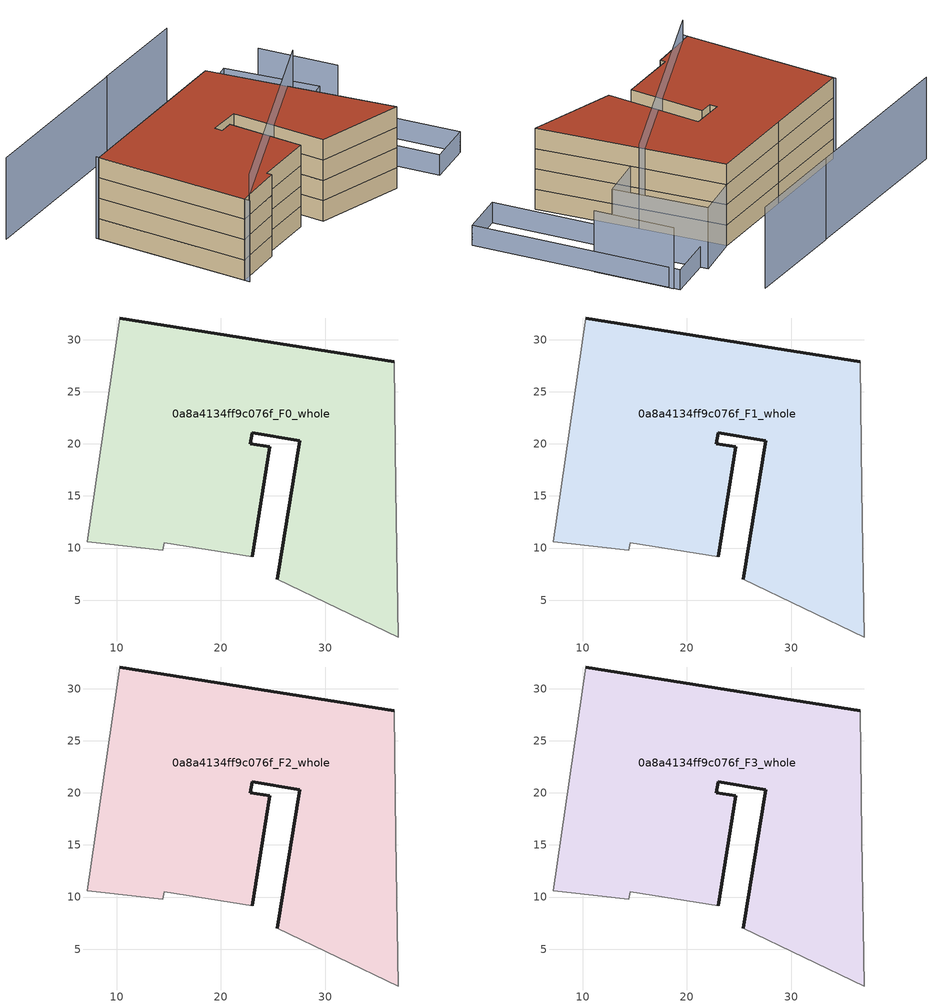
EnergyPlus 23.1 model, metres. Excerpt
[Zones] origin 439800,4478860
0a8a4134ff9c076f_F0_whole
 floor ground (EU_floor_Construction): 36.63,27.9 36.79,15.75 37.01,1.47 25.43,7.03 27.54,20.32 23,21.08 22.82,20.02 24.7,19.71 23.01,9.16 14.56,10.5 14.43,9.77 8.47,10.45 7.17,10.59 10.31,32.09 23.89,29.92 z0
 wall outside (EU_wall_Construction): 36.63,27.9 23.89,29.92 10.31,32.09 / 23.01,9.16 24.7,19.71 22.82,20.02 23,21.08 27.54,20.32 25.43,7.03 z0:3
 wall adiabatic (EU_wall_Construction): 10.31,32.09 7.17,10.59 8.47,10.45 14.43,9.77 14.56,10.5 23.01,9.16 / 25.43,7.03 37.01,1.47 36.79,15.75 36.63,27.9 z0:3
0a8a4134ff9c076f_F1_whole
 floor to 0a8a4134ff9c076f_F0_whole (EU_floor_Construction): 36.63,27.9 36.79,15.75 37.01,1.47 25.43,7.03 27.54,20.32 23,21.08 22.82,20.02 24.7,19.71 23.01,9.16 14.56,10.5 14.43,9.77 8.47,10.45 7.17,10.59 10.31,32.09 23.89,29.92 z3
 wall outside (EU_wall_Construction): 36.63,27.9 23.89,29.92 10.31,32.09 / 23.01,9.16 24.7,19.71 22.82,20.02 23,21.08 27.54,20.32 25.43,7.03 z3:6
 wall adiabatic (EU_wall_Construction): 10.31,32.09 7.17,10.59 8.47,10.45 14.43,9.77 14.56,10.5 23.01,9.16 / 25.43,7.03 37.01,1.47 36.79,15.75 36.63,27.9 z3:6
0a8a4134ff9c076f_F2_whole
 floor to 0a8a4134ff9c076f_F1_whole (EU_floor_Construction): 36.63,27.9 36.79,15.75 37.01,1.47 25.43,7.03 27.54,20.32 23,21.08 22.82,20.02 24.7,19.71 23.01,9.16 14.56,10.5 14.43,9.77 8.47,10.45 7.17,10.59 10.31,32.09 23.89,29.92 z6
 wall outside (EU_wall_Construction): 36.63,27.9 23.89,29.92 10.31,32.09 / 23.01,9.16 24.7,19.71 22.82,20.02 23,21.08 27.54,20.32 25.43,7.03 z6:9
 wall adiabatic (EU_wall_Construction): 10.31,32.09 7.17,10.59 8.47,10.45 14.43,9.77 14.56,10.5 23.01,9.16 / 25.43,7.03 37.01,1.47 36.79,15.75 36.63,27.9 z6:9
0a8a4134ff9c076f_F3_whole
 floor to 0a8a4134ff9c076f_F2_whole (EU_floor_Construction): 36.63,27.9 36.79,15.75 37.01,1.47 25.43,7.03 27.54,20.32 23,21.08 22.82,20.02 24.7,19.71 23.01,9.16 14.56,10.5 14.43,9.77 8.47,10.45 7.17,10.59 10.31,32.09 23.89,29.92 z9
 wall outside (EU_wall_Construction): 36.63,27.9 23.89,29.92 10.31,32.09 / 23.01,9.16 24.7,19.71 22.82,20.02 23,21.08 27.54,20.32 25.43,7.03 z9:12
 wall adiabatic (EU_wall_Construction): 10.31,32.09 7.17,10.59 8.47,10.45 14.43,9.77 14.56,10.5 23.01,9.16 / 25.43,7.03 37.01,1.47 36.79,15.75 36.63,27.9 z9:12
 roof outside (EU_roof_Construction): 37.01,1.47 36.79,15.75 36.63,27.9 23.89,29.92 10.31,32.09 7.17,10.59 8.47,10.45 14.43,9.77 14.56,10.5 23.01,9.16 24.7,19.71 22.82,20.02 23,21.08 27.54,20.32 25.43,7.03 z12
shading: 8.47,10.45 40.84,17.46 z0:15; 49.69,26.69 48.84,-2.53 / 48.84,-2.53 42.27,-2.33 / 42.27,-2.33 43.12,26.88 / 43.12,26.88 49.69,26.69 z0:3; 49.34,14.65 49.67,25.79 / 43.17,27.96 43.29,14.68 / 43.29,14.68 36.76,14.62 / 36.76,14.62 36.63,27.9 / 36.63,27.9 43.17,27.96 z0:9; 10.36,32.46 7.06,9.84 / 30.47,39.11 5.76,43.13 / 45.2,36.72 30.38,39.13 z0:12
[Building]
EU S2 Campaign: North Axis=0; Terrain=City; Solar Distribution=FullExterior
[Site:Location]
Madrid: Latitude=40.5; Longitude=-3.5; Time Zone=1; Elevation=609
[SizingPeriod:WeatherFileDays]
AnnualSizingPeriod: Begin Month=1; Begin Day of Month=1; End Month=12; End Day of Month=31; Day of Week for Start Day=Monday; Use Weather File Daylight Saving Period=No; Use Weather File Rain and Snow Indicators=No
[MATERIAL]
EU_InternalMass_Material: Roughness=MediumRough; Thickness=0.1; Conductivity=1; Density=1800; Specific Heat=900; Thermal Absorptance=0.9; Solar Absorptance=0.7; Visible Absorptance=0.7
[MATERIAL:NOMASS] Roughness=MediumRough; Thermal Absorptance=0.9; Solar Absorptance=0.7; Visible Absorptance=0.7
Name | Thermal Resistance
EU_wall_NoMass | 0.609216
EU_roof_NoMass | 0.513268
EU_floor_NoMass | 0.568163
[CONSTRUCTION]
EU_wall_Construction: EU_wall_NoMass
EU_roof_Construction: EU_roof_NoMass
EU_floor_Construction: EU_floor_NoMass
EU_InternalMass_Construction: EU_InternalMass_Material
[ZONE] Type=1; Multiplier=1; Ceiling Height=autocalculate; Volume=1795.11; Floor Area=autocalculate; Part of Total Floor Area=Yes
0a8a4134ff9c076f_F0_whole; 0a8a4134ff9c076f_F1_whole; 0a8a4134ff9c076f_F2_whole; 0a8a4134ff9c076f_F3_whole
[INTERNALMASS] Construction=EU_InternalMass_Construction; Surface Area=598.371
Name | Zone or ZoneList
0a8a4134ff9c076f_F0_whole_EU_InternalMass | 0a8a4134ff9c076f_F0_whole
0a8a4134ff9c076f_F1_whole_EU_InternalMass | 0a8a4134ff9c076f_F1_whole
0a8a4134ff9c076f_F2_whole_EU_InternalMass | 0a8a4134ff9c076f_F2_whole
0a8a4134ff9c076f_F3_whole_EU_InternalMass | 0a8a4134ff9c076f_F3_whole
[OTHEREQUIPMENT] Fuel Type=Electricity; Design Level Calculation Method=Watts/Area; Power per Zone Floor Area=1; Fraction Latent=0; Fraction Radiant=0; Fraction Lost=0; Carbon Dioxide Generation Rate=0; EndUse Subcategory=EU_Step8_InternalGains
Name | Zone or ZoneList or Space or SpaceList | Schedule
EU_Step8_InternalGain_0a8a4134ff9c076f_F0_whole_f000 | 0a8a4134ff9c076f_F0_whole | EU_Step8_GainSchedule_0a8a4134ff9c076f_F0_whole_f000
EU_Step8_InternalGain_0a8a4134ff9c076f_F1_whole_f000 | 0a8a4134ff9c076f_F1_whole | EU_Step8_GainSchedule_0a8a4134ff9c076f_F1_whole_f000
EU_Step8_InternalGain_0a8a4134ff9c076f_F2_whole_f000 | 0a8a4134ff9c076f_F2_whole | EU_Step8_GainSchedule_0a8a4134ff9c076f_F2_whole_f000
EU_Step8_InternalGain_0a8a4134ff9c076f_F3_whole_f000 | 0a8a4134ff9c076f_F3_whole | EU_Step8_GainSchedule_0a8a4134ff9c076f_F3_whole_f000
[ZONEVENTILATION:DESIGNFLOWRATE] Schedule=EU_AlwaysOn; Design Flow Rate Calculation Method=AirChanges/Hour; Air Changes per Hour=0.752966; Ventilation Type=Natural; Fan Pressure Rise=0; Fan Total Efficiency=1; Constant Term Coefficient=1; Temperature Term Coefficient=0; Velocity Term Coefficient=0; Velocity Squared Term Coefficient=0; Minimum Indoor Temperature=-100; Maximum Indoor Temperature=100; Delta Temperature=-100; Minimum Outdoor Temperature=-100; Maximum Outdoor Temperature=100; Maximum Wind Speed=40
Name | Zone or ZoneList or Space or SpaceList
EU_ConstantAir_0a8a4134ff9c076f_F0_whole | 0a8a4134ff9c076f_F0_whole
EU_ConstantAir_0a8a4134ff9c076f_F1_whole | 0a8a4134ff9c076f_F1_whole
EU_ConstantAir_0a8a4134ff9c076f_F2_whole | 0a8a4134ff9c076f_F2_whole
EU_ConstantAir_0a8a4134ff9c076f_F3_whole | 0a8a4134ff9c076f_F3_whole
[HVACTEMPLATE:THERMOSTAT] Constant Heating Setpoint=20; Constant Cooling Setpoint=50
EU_HeatOnly_0a8a4134ff9c076f_F0_whole; EU_HeatOnly_0a8a4134ff9c076f_F1_whole; EU_HeatOnly_0a8a4134ff9c076f_F2_whole; EU_HeatOnly_0a8a4134ff9c076f_F3_whole
[HVACTEMPLATE:ZONE:IDEALLOADSAIRSYSTEM] System Availability Schedule=EU_AlwaysOn; Maximum Heating Supply Air Temperature=50; Minimum Cooling Supply Air Temperature=13; Maximum Heating Supply Air Humidity Ratio=0.0156; Minimum Cooling Supply Air Humidity Ratio=0.0077; Heating Limit=NoLimit; Cooling Limit=NoLimit; Heating Availability Schedule=EU_AlwaysOn; Cooling Availability Schedule=EU_CoolingOff; Dehumidification Control Type=ConstantSensibleHeatRatio; Cooling Sensible Heat Ratio=0.7; Dehumidification Setpoint=60; Humidification Control Type=None; Humidification Setpoint=30; Outdoor Air Method=None; Outdoor Air Flow Rate per Person=0.00944; Outdoor Air Flow Rate per Zone Floor Area=0; Outdoor Air Flow Rate per Zone=0; Demand Controlled Ventilation Type=None; Outdoor Air Economizer Type=NoEconomizer; Heat Recovery Type=None; Sensible Heat Recovery Effectiveness=0.7; Latent Heat Recovery Effectiveness=0.65
Name | Template Thermostat
0a8a4134ff9c076f_F0_whole | EU_HeatOnly_0a8a4134ff9c076f_F0_whole
0a8a4134ff9c076f_F1_whole | EU_HeatOnly_0a8a4134ff9c076f_F1_whole
0a8a4134ff9c076f_F2_whole | EU_HeatOnly_0a8a4134ff9c076f_F2_whole
0a8a4134ff9c076f_F3_whole | EU_HeatOnly_0a8a4134ff9c076f_F3_whole
[SIZING:ZONE] Zone Cooling Design Supply Air Temperature Input Method=SupplyAirTemperature; Zone Cooling Design Supply Air Temperature=13; Zone Heating Design Supply Air Temperature Input Method=SupplyAirTemperature; Zone Heating Design Supply Air Temperature=50; Zone Cooling Design Supply Air Humidity Ratio=0.008; Zone Heating Design Supply Air Humidity Ratio=0.008; Cooling Design Air Flow Method=DesignDay; Cooling Design Air Flow Rate=0; Cooling Minimum Air Flow per Zone Floor Area=0.000762; Cooling Minimum Air Flow=0; Cooling Minimum Air Flow Fraction=0.2; Heating Design Air Flow Method=DesignDay; Heating Design Air Flow Rate=0; Heating Maximum Air Flow per Zone Floor Area=0.002032; Heating Maximum Air Flow=0.141576; Heating Maximum Air Flow Fraction=0.3; Account for Dedicated Outdoor Air System=No; Dedicated Outdoor Air System Control Strategy=NeutralSupplyAir; Dedicated Outdoor Air Low Setpoint Temperature for Design=autosize; Dedicated Outdoor Air High Setpoint Temperature for Design=autosize; Zone Load Sizing Method=Sensible Load Only No Latent Load; Zone Latent Cooling Design Supply Air Humidity Ratio Input Method=HumidityRatioDifference; Zone Cooling Design Supply Air Humidity Ratio Difference=0.005; Zone Latent Heating Design Supply Air Humidity Ratio Input Method=HumidityRatioDifference; Zone Humidification Design Supply Air Humidity Ratio Difference=0.005
0a8a4134ff9c076f_F0_whole; 0a8a4134ff9c076f_F1_whole; 0a8a4134ff9c076f_F2_whole; 0a8a4134ff9c076f_F3_whole
[SCHEDULE:CONSTANT]
Name | Hourly Value
EU_AlwaysOn | 1
EU_CoolingOff | 0
[SCHEDULE:FILE] Column Number=1; Rows to Skip at Top=0; Number of Hours of Data=8760; Column Separator=Comma; Interpolate to Timestep=No; Minutes per Item=60; Adjust Schedule for Daylight Savings=Yes
Name | File
EU_Step8_GainSchedule_0a8a4134ff9c076f_F0_whole_f000 | ../../schedules/0a8a4134ff9c076f/0a8a4134ff9c076f_F0_whole_f000_gain.csv
EU_Step8_GainSchedule_0a8a4134ff9c076f_F1_whole_f000 | ../../schedules/0a8a4134ff9c076f/0a8a4134ff9c076f_F1_whole_f000_gain.csv
EU_Step8_GainSchedule_0a8a4134ff9c076f_F2_whole_f000 | ../../schedules/0a8a4134ff9c076f/0a8a4134ff9c076f_F2_whole_f000_gain.csv
EU_Step8_GainSchedule_0a8a4134ff9c076f_F3_whole_f000 | ../../schedules/0a8a4134ff9c076f/0a8a4134ff9c076f_F3_whole_f000_gain.csv
